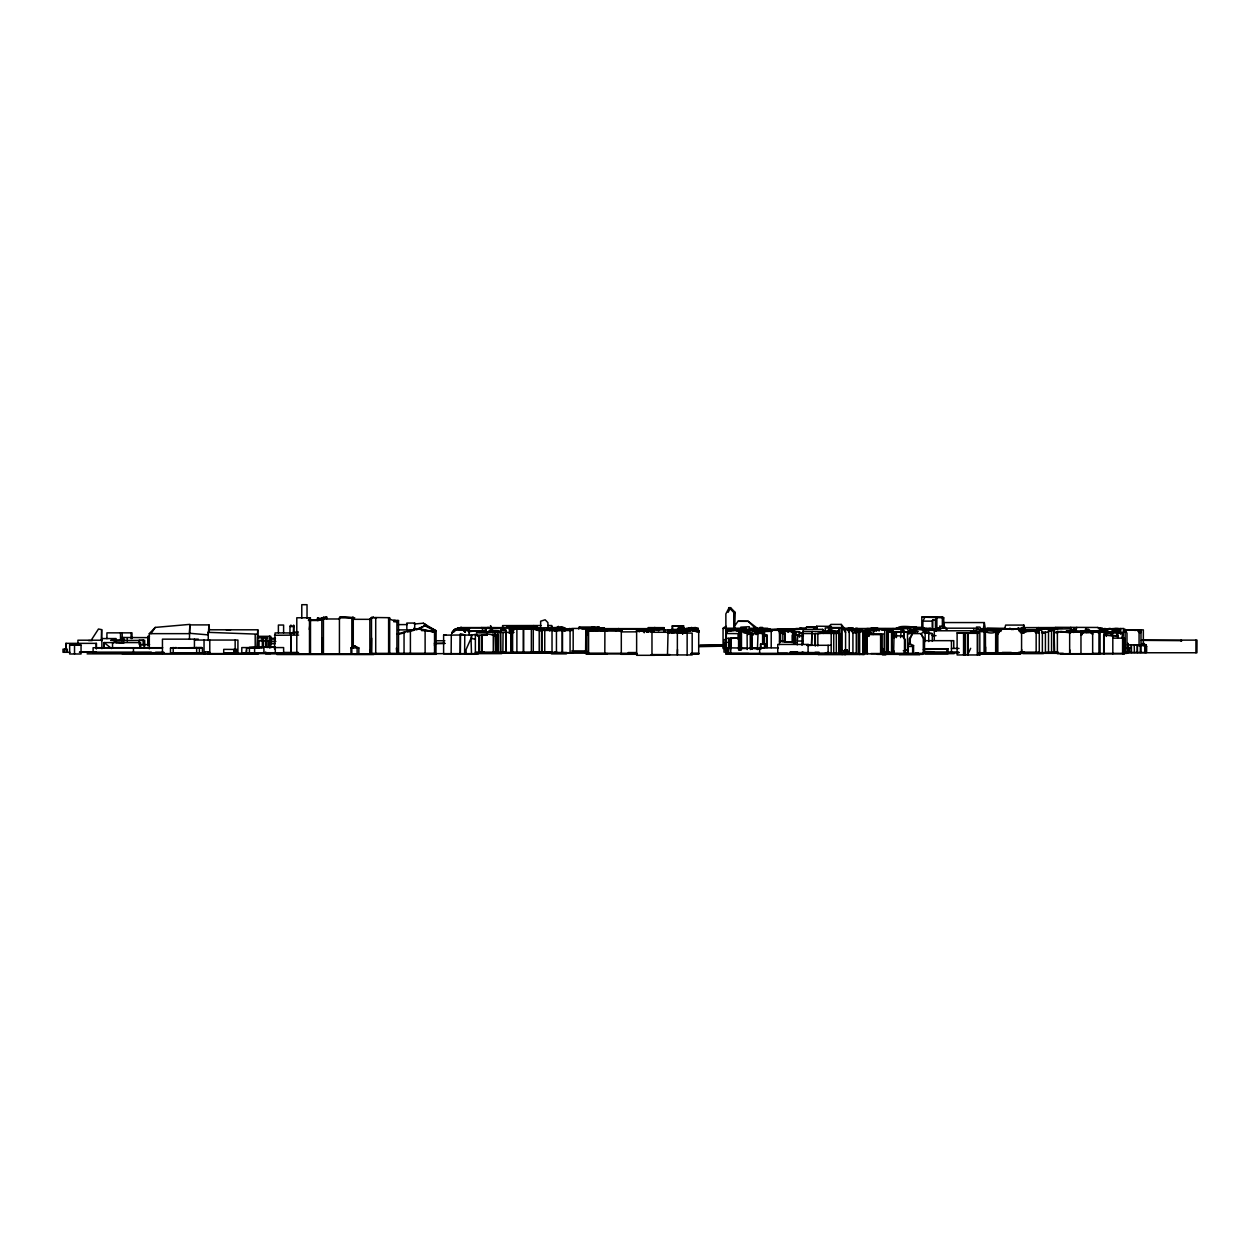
<?xml version="1.0" encoding="UTF-8"?>
<svg xmlns="http://www.w3.org/2000/svg" width="1260" height="1260" viewBox="0 0 1260 1260"><rect width="100%" height="100%" fill="white"/><g stroke="black" fill="none" stroke-linecap="round" stroke-linejoin="round"><path stroke-width="1.5" d="M465.224 630.945L465.224 629.48L469.381 629.48L469.287 630.945M863.258 633.575L863.258 630.819L863.258 654.491M505.638 632.725L505.638 629.732L500.803 629.732L500.771 632.063L500.803 629.732M646.758 631.748L648.254 631.874L646.758 631.748L646.805 628.96L662.256 629.134L646.774 629.134M540.666 630.851L540.65 621.196L545.155 619.794L547.911 622.613L547.895 628.362M646.758 632.347L646.805 629.858L642.884 629.858M664.225 627.669L664.193 631.323L664.225 627.669L648.065 627.606M452.261 632.268L455.616 628.803L465.806 630.598L465.806 628.488L468.279 628.488M111.589 648.553L104.092 642.584L104.092 648.317L104.202 642.584L140.569 642.584L140.474 648.365L140.474 644.6M434.527 645.923L434.7 642.742M510.269 629.181L510.269 627.763L510.269 633.559M371.684 638.159L371.48 653.83L371.48 617.778L376.535 617.778M468.027 631.165L468.043 629.701L465.601 629.701L465.633 631.165M665.233 630.898L665.233 630.079M726.091 632.599L726.106 630.709M322.024 638.332L321.82 653.83L321.82 617.888L326.75 617.116L326.75 618.802M123.748 643.261L116.078 642.584L116.109 640.363L110.785 640.301L124.913 640.206M550.856 630.662L550.903 627.291M484.092 630.835L468.027 630.772M689.992 630.756L682.447 631.386L689.866 630.835M985.603 647.026L985.478 652.712L985.351 631.606L977.429 628.913L985.351 631.606M209.758 653.656L209.79 652.333L207.931 651.845L204.923 651.845L204.041 653.656L204.041 640.048M677.518 649.498L677.36 654.948L677.36 632.914L667.485 632.914L669.202 633.37M602.264 631.228L602.312 629.417M615.731 630.646L615.762 629.606L616.628 630.614M726.185 633.906L728.548 629.465L726.091 633.103M1021.702 649.624L1021.577 653.294L1021.577 633.055L1019.702 628.992L1000.519 628.945L997.841 633.103L997.841 653.294L1063.251 653.326M1069.803 649.876L1069.661 653.688L1069.661 631.638L1080.97 631.638L1082.167 634.756M189.425 639.371L189.851 624.897L208.971 624.897L209.459 629.921M725.713 629.858L725.76 628.976M370.078 650.097L369.857 653.83L369.857 618.928L373.354 617.164L369.857 618.928M469.287 632.615L469.381 631.15L486.092 631.15L486.077 632.756L478.611 632.756M549.659 630.929L549.738 629.449M726.185 631.669L726.422 628.22L744.219 628.22M208.971 624.897L208.246 634.883L189.425 633.276M816.496 628.976L816.685 626.22L831.442 626.362M621.306 653.357L621.306 631.165L586.624 630.772L587.664 634.819M1000.897 631.417L1001.07 629.685L979.351 629.653L1001.495 629.48M745.605 627.984L745.211 631.37L749.684 631.37L745.605 627.984L746.109 631.37M309.298 629.433L310.433 620.046M484.108 632.536L485.557 629.149L487.006 633.119L489.305 630.677L498.346 630.598L500.503 632.74M734.69 629.039L735.21 612.439L730.564 607.666L729.115 607.666L725.855 613.919L725.965 653.515L748.613 653.515M256.835 648.317L257.749 629.795L258.048 648.317M939.361 629.433L939.818 626.299L944.134 626.299L947.142 629.559M904.837 650.286L904.491 652.649L907.436 652.822L907.814 650.286L904.837 650.286L905.247 651.247L905.247 639.56L902.68 635.953L894.033 635.764L893.623 653.31L924.226 653.341L924.226 638.788L921.091 633.812L923.297 638.788L923.297 653.341M265.592 652.869L265.718 652.019L265.592 653.814L281.767 653.814M1122.345 638.347L1123.148 633.355L1122.345 638.347L1122.345 633.355L1123.967 629.716L1125.211 629.465L1126.976 633.355L1126.976 653.373L1092.31 653.373M983.241 629.26L984.328 622.566L943.772 622.566L942.937 627.559M995.936 632.252L996.282 629.527L997.621 629.48M743.132 630.851L741.116 628.756L739.557 629.969L740.785 628.756L743.132 631.512M602.438 629.953L602.626 628.882L601.382 628.882L601.052 630.441L601.382 628.882M785.405 629.827L786.823 629.071M900.617 637.623L901.278 628.724L902.633 629.149L902.9 632.126M886.567 629.149L885.37 628.819M538.981 627.811L502.236 627.763L501.905 629.181M208.246 640.505L208.246 632.347L209.317 629.795L257.749 629.795M1076.087 630.031L1076.764 627.338M907.846 653.341L908.586 643.498L913.563 645.529L913.563 653.341M274.459 648.916L275.074 632.929L298.274 632.929M667.485 654.948L668.115 629.842L670.052 632.284M1023.167 627.637L1023.86 625.086L1005.653 625.086L1004.614 628.976L1019.639 628.913L1022.317 633.103L1023.892 633.087M578.718 628.96L579.301 627.023L597.413 627.023M1124.345 632.063L1125.211 629.465M293.281 633.812L293.69 625.07L294.084 633.953M811.33 645.356L812.133 631.417L811.755 633.859L819.457 633.496L822.355 632.898L823.142 631.559L803.14 631.417L802.022 633.528L802.022 645.309M973.933 629.858L973.555 628.567M788.004 632.378L789.043 629.433L790.571 629.26L791.768 632.536M916.367 627.984L922.997 627.685L928.935 630.961M502.236 627.763L501.952 628.362M475.366 639.261L471.019 638.379L466.09 649.514L466.09 654.271L475.366 654.271L475.366 634.788L479.288 636.363L479.288 652.459L475.366 652.459M1000.519 628.945L998.644 633.103L998.644 632.205M1050.1 631.228L1051.186 628.834L1049.407 631.228M970.672 648.302L967.586 654.964L967.586 633.323L977.634 633.323M792.603 632.426L793.879 629.748L791.579 632.426M932.211 628.582L932.211 621.133L932.794 619.967L935.471 619.952L936.873 617.148L925.013 616.943L922.903 621.133L922.903 628.299M759.591 653.861L759.717 647.545L764.678 647.86M1125.7 631.89L1126.645 630.063L1136.867 629.858L1139.072 632.52L1139.072 646.128M1085.348 631.291L1089.821 631.291M727.839 630.772L726.39 633.528L738.061 633.622L738.045 639.214M728.107 612.344L730.564 607.666M1105.965 629.591L1105.067 629.055L1116.313 628.488L1118.785 631.906L1116.439 628.598L1118.282 628.598L1120.691 631.906L1117.541 631.748L1115.116 628.488M792.178 642.49L792.178 635.166L794.273 632.473L792.713 635.197L792.713 642.49L779.467 641.167L796.147 642.49M1084.403 631.953L1086.12 629.008L1087.758 630.362M1072.543 631.449L1073.992 629.008M149.31 648.884L149.31 633.654L189.425 633.654L189.898 624.377L155.232 627.417L151.011 633.654L151.011 632.552M604.816 653.357L604.894 631.102M676.478 630.772L678.888 627.338L681.062 627.338L680.542 630.551L679.282 630.535L678.368 627.984L676.195 630.961L678.967 629.449M586.136 632.079L587.648 629.905L593.334 630.394M758.205 628.772L757.764 630.016L745.022 630.016L745.526 628.708L739.337 628.708L738.785 630.913L733.367 628.504L729.099 630.835M804.762 629.417L806.731 626.771L816.559 627.291L806.731 626.771M763.812 629.386L764.804 631.559M451.946 633.04L454.813 629.354L452.104 632.945L455.647 629.575L463.255 629.827L465.224 632.362L465.224 629.48M289.973 633.812L289.973 626.315L290.95 625.07L290.745 626.503L294.084 626.503M883.433 649.388L882.268 648.396L881.464 649.388L883.433 649.388L883.433 653.798L844.956 653.956M454.23 629.921C450.497 637.591 450.797 626.141 464.042 630.315M745.022 630.016L785.468 629.512M730.469 648.333L731.083 647.624L727.65 647.813L727.65 653.861M878.062 629.622L878.897 628.661L879.921 629.764M758.52 629.149L748.267 621.306L737.982 621.274L735.21 625.244M530.444 628.11L561.913 627.417L566.118 629.024L566.134 630.126L561.913 627.417M676.195 630.961L677.596 629.449M975.145 632.362L975.145 630.772L977.539 628.189L936.778 628.189L934.29 630.772L934.29 639.797M353.272 647.577L353.272 619.322L354.737 617.778M149.31 633.654L155.232 627.417M765.529 630.976L766.773 629.701L777.483 629.669L780.586 633.008L780.586 642.033M912.649 653.341L912.649 646.474L913.563 645.529M644.222 632.788L643.435 629.055L641.923 630.551L636.332 630.551M460.388 653.798L460.388 635.009L443.615 635.166L443.615 653.798L478.359 653.798M453.38 632.079L457.884 627.827L453.569 632.032M471.35 638.883L471.508 635.009L471.508 638.773M460.231 653.798L460.388 635.009M471.508 635.009L460.231 635.166M1110.517 632.961L1116.675 632.977L1117.856 631.843L1117.856 637.607M555.88 628.708L558.416 626.33M451.915 632.929L455.647 629.575M765.245 629.386L766.804 629.386M921.816 628.677L921.816 617.116L942.653 616.865L943.74 617.809L943.74 627.354M1080.97 634.756L1083.805 632.284L1093.444 632.189L1090.325 632.189L1092.656 634.489M1125.117 652.459L1146.631 652.459L1146.631 646.317L1143.938 643.387L1140.206 645.057L1145.261 646.285L1145.261 652.459M921.816 617.116L943.74 617.809M604.816 631.165L606.186 630L607.383 630.976M1021.577 633.055L1023.199 631.701L1037.138 631.039L1039.28 632.977L1036.161 632.945L1034.066 631.039L1030.05 631.276M113.274 642.71L116.109 640.363M1140.678 645.057L1135.465 644.821M726.201 654.223L726.201 628.362L724.941 627.322L723.067 628.362L723.051 648.632M724.311 627.322L723.051 628.362L726.201 628.362L724.941 627.322M917.122 632.252L918.162 631.417L901.939 632.126M916.272 630.913L916.272 627.008L896.317 628L901.955 627.637M726.453 632.378L729.067 630.362L741.101 630.913L741.101 649.546M947.992 648.742L924.525 648.727L923.359 649.562L947.992 648.742L947.992 653.026L923.359 653.026M916.272 627.008L913.878 627.748L913.878 631.543M340.09 616.975L353.43 617.699L340.09 616.975L339.428 617.872L339.428 653.83M339.428 617.872L351.839 617.872L353.099 616.975M308.464 620.046L322.261 620.046L317.205 620.487L317.993 617.762M476.878 634.111L471.35 635.166M325.269 617.699L323.442 618.975L339.664 618.975M866.234 631.622L871.621 627.858L874.55 627.858L879.228 630.961M1097.696 632.63L1105.13 631.827L1106.327 632.536L1106.327 636.426M593.098 630.803L598.61 627.008L604.076 630.803M678.683 630.898L679.88 630.079L680.069 631.465L668.95 631.433M601.052 629.197L605.194 628.598L607.288 630.441M475.776 635.245L477.162 634.174M598.626 626.992L593.035 630.74L598.626 626.992L604.076 630.346M796.084 634.158L794.43 635.229L798.446 635.229L796.084 634.158L797.265 635.229L797.265 644.884M520.506 628.346L522.412 627.134L510.631 627.716M554.353 631.087L559.314 628.331L564.59 630.882M1086.12 631.228L1100.846 630.52L1103.099 629.26L1103.099 630.52L1105.178 630.488L1102.264 628.078L1100.153 628.078L1103.099 630.52M730.69 630.961L735.147 628.504L738.234 629.858M685.078 632.945L691.834 629.386L697.016 631.606M864.581 633.024L863.163 633.512L865.604 633.512L863.667 633.512L863.588 631.008M358.848 653.83L358.848 647.955L354.863 646.002L350.941 647.955L350.941 653.83M416.729 629.764L425.392 625.527L436.149 630.709L435.944 654.302M415.721 629.716L425.392 625.527M694.984 630.252L691.378 628.645L684.826 631.733L691.394 628.645L696.796 630.992M326.75 617.116L321.82 617.888M650.554 631.606L655.468 629.307L658.807 630.788M1029.31 629.669L1024.742 630.441M1018.678 629.701L1020.08 629.071L999.621 629.055L1000.897 629.685M586.498 632.016L593.066 629.071L597.476 630.819L593.035 629.071M699.678 645.608L723.791 645.088M699.678 646.663L723.791 646.128M683.109 632.189C681.298 632.693 688.732 629.417 689.866 630.913M997.558 631.811C971.744 627.842 995.746 637.859 996.345 629.653L997.589 629.512M829.111 629.779L836.325 633.181L838.766 633.197L831.537 629.779L829.111 629.779L822.701 633.197L822.701 629.354L803.14 629.354L803.14 644.096M859.021 631.622L862.171 630.331L868.172 630.221M456.498 629.606L461.601 627.574L481.525 627.574M649.735 629.354L654.696 627.496L660.051 629.26M607.603 653.594L585.601 653.594L585.805 629.496L593.838 626.74L598.106 629.795M766.978 629.48L768.253 629.071M870.723 628.661L865.809 630.221L867.148 630.221M685.66 629.323L691.693 627.433L694.858 629.071M208.246 632.347L256.835 634.142M397.262 633.969L416.808 628.724L434.527 632.173L434.59 654.145M446.119 635.15L443.615 635.166M560.401 629.512L556.92 630.504L559.991 630.472M731.083 638.347L731.083 648.065L731.083 638.426L740.833 637.891L740.833 650.302M740.833 637.891L726.469 638.426M859.777 631.733L862.927 630.835L862.927 654.491M1001.826 629.48L1002.708 629.228M888.914 651.609L884.079 652.759L888.914 651.609L888.253 652.774M820.512 633.433L826.954 631.575L833.726 633.433L833.726 653.184M605.288 630.425L599.067 627.701L591.601 630.425L597.193 628.236M1042.666 629.197L1045.548 628.409L1051.564 630.047L1051.564 652.822M591.601 629.716L593.161 629.338M595.019 629.307L600.28 627.874L604.312 627.874L604.312 629.197M601.052 628.756L604.312 627.874M399.168 634.174L404.806 632.678M407.405 632.048L414.493 630.158M595.681 629.323L598.201 629.323M521.545 628.236L524.522 627.464M860.076 629.354L860.942 629.134L843.113 629.307M914.555 632.725L907.499 633.607L907.499 650.963M1049.407 629.228L1052.509 628.441M1049.013 629.212L1053.659 628.441L1053.659 630.079M996.66 631.811L997.558 631.591M652.916 628.708L660.051 629.591M649.813 629.496L654.885 628.22M523.278 627.952L526.207 627.228L515.198 628.047M873.589 634.316L873.589 630.583L879.322 629.181L888.3 630.52L888.3 652.948M509.323 631.859L512.977 630.992M683.487 630.315L673.565 632.221M825.347 652.995L828.733 652.207M591.712 630.819L599.382 629.118L601.382 630.583M675.691 632.205L683.707 630.425M1030.68 630.268L1020.033 630.472M569.63 629.449L571.678 629.449M176.227 653.011L170.494 653.011L170.494 648.128L201.726 647.451M176.227 647.545L170.494 648.128M726.28 626.377L725.681 650.569M845.365 629.465L847.019 629.307M642.868 631.512L653.31 631.26M843.507 629.433L847.019 628.693L849.256 632.615M686.07 629.26L691.803 628.078L696.496 629.26M916.713 627.338L913.878 627.748L914.02 631.543M1034.003 630.63L1035.578 630.299L1019.308 630.268L1019.214 628.315L1017.655 628.331L1023.341 629.984M1018.615 630.63L1020.222 630.299M486.328 632.189L493.637 630.74L499.007 631.733M560.275 630.472L563.834 629.764M654.664 629.465L662.555 627.889L665.658 631.071M764.71 629.401L769.592 628.787L771.671 630.945M766.316 629.433L769.592 628.787M755.591 647.766L752.188 648.38L760.583 649.168M691.567 630.284L685.235 631.465L685.235 632.362L685.33 631.465L690.748 631.276M657.893 629.338L662.902 628.409L665.422 630.819M677.329 631.937L684.007 630.488M725.445 642.663L727.288 642.317M844.515 629.291L849.791 628.315L852.925 632.977L856.28 632.851L853.225 628.315L846.846 629.48M898.081 627.653C900.853 624.535 924.966 628.409 909.689 627.622M1101.728 628.913L1123.857 628.504L1123.857 632.299M1104.642 629.338L1110.107 628.346L1114.375 632.079M290.43 633.024L298.069 631.654M554.431 630.662L557.361 630.142M1134.835 630.488L1138.331 629.858L1140.993 632.441L1139.072 632.52M552.919 630.693L563.125 628.898L565.22 630.835M554.888 630.724L559.755 629.874L563.094 630.851M586.577 631.071L593.082 629.953L597.145 630.693M586.546 631.15L593.35 629.953M763.45 635.749L767.025 635.135L767.025 647.687M905.247 650.207L908.224 649.798L908.224 653.31M903.278 650.743L908.476 650.034M856.28 653.2L844.263 653.247C841.696 649.136 850.217 649.042 847.429 653.247M671.407 632.599L677.108 632.048M515.765 626.094L533.657 626.141M262.332 640.301L258.977 640.647L262.3 640.647M922.367 628.882L930.778 628.346L923.58 629.024M760.583 647.798L760.583 644.112L764.899 643.734L764.899 647.561M685.991 628.346L695.646 627.511L697.993 630.551M1054.084 630.63L1054.604 652.822L978.815 652.712M91.759 639.371L98.469 629.008L101.651 629.638L101.651 640.71M414.383 623.984L423.313 623.227L426.416 625.039M906.917 628.236L898.112 628.96L910.145 628.236L911.673 630.709L908.444 630.709L906.917 628.236L910.145 628.236M1086.025 632.473L1093.27 632.048M698.166 628.299L680.668 629.606L698.135 628.346M844.263 650.38L847.429 650.176M692.89 631.118L698.749 630.677M751.653 649.278L751.653 633.638L758.016 633.292M490.313 632.299L498.173 631.717M898.538 628.756L892.647 629.181L902.223 628.661L905.216 631.984M1106.17 629.386L1114.454 629.008L1117.541 631.906M1111.289 629.244L1114.454 629.008M559.22 628.094L563.771 627.779L565.945 630.205M855.351 631.575L860.407 631.228M857.855 631.606L863.242 631.228M910.76 629.905L914.65 629.638L911.673 629.638M246.55 653.026L246.55 647.971L263.923 646.821L275.294 646.821L275.294 653.026M261.891 647.687L246.55 647.971M271.357 647.073L275.294 646.821M226.391 630.047L230.69 629.795M779.499 630.898L787.295 630.441L785.358 630.441M557.408 630.614L564.197 630.236M693.913 630.677L698.702 630.409L698.702 653.971L691.645 654.003M740.77 627.165L749.29 626.708L749.227 630.614M1108.343 629.039L1118.282 628.598M693.331 630.662L698.686 630.394M739.337 632.189L739.195 630.819L756.236 630.788L757.15 632.236L756.236 630.929L772.034 631.15M771.545 631.307L759.528 631.701M1146.631 646.317L1144.001 645.057L1145.261 646.285M882 630.016L890.914 629.795L893.041 632.426M882.74 630.173L890.914 629.795M595.208 630.63L601.052 630.441M976.957 632.835L976.957 628.96L980.186 630.063M729.115 607.666L733.777 612.439L735.21 612.439M907.846 646.474L912.649 646.443M780.586 633.008L779.483 633.04M1128.708 630.063L1138.851 629.858L1140.993 632.441M493.731 635.166L498.298 635.103L498.298 652.491L481.43 652.491L481.43 635.308L487.069 635.26M101.651 629.638L101.383 640.726M1049.564 630.079L1050.415 629.118L1070.496 628.819L1073.882 632.426M897.057 631.78L900.679 631.748M766.757 647.467L766.757 636.048L764.111 633.323L754.173 633.386L756.457 633.386M1042.902 628.141L1041.658 627.984L1042.808 627.952M1061.203 627.968L1062.322 627.952L1041.705 627.968M886.835 629.575L887.764 629.575L888.253 632.914L887.323 632.914L886.835 629.575L886.835 652.696M1076.119 631.733L1079.08 631.717L1066.306 630.898L1105.13 631.827L1105.13 635.512M601.052 630.252L602.39 630.252M1051.564 630.047L1042.429 628.409L1036.633 629.984L1039.673 629.984M1024.427 630.11L1039.878 630.079M1070.291 630.047L1074.15 630.031M852.925 653.2L852.925 630.472L849.256 630.472L849.256 653.058L845.57 653.058M1042.367 652.712L1042.367 631.874L1040.996 629.622L1026.27 629.669L1024.601 630.441L1024.601 631.874M1070.764 631.906L1057.376 631.559L1057.376 653.688L1100.074 653.688L1100.074 633.103L1098.956 631.543L1092.656 631.559L1092.656 653.688M761.827 633.323L764.489 636.064L766.757 636.048M1103.697 635.135L1118.045 635.875L1103.697 635.135L1103.697 653.814M114.676 640.6L120.503 640.584L120.503 632.851M700.135 645.136L724.295 645.057L724.295 646.112L700.135 646.175M882.268 648.396L881.165 648.396L881.968 649.388M397.719 624.613L407.248 624.582M1051.564 630.583L1054.604 630.583M653.247 631.78L649.798 631.654M475.776 635.119L487.116 635.103M482.123 652.491L482.123 635.26L487.966 634.126L496.235 635.245M1135.181 645.057L1140.678 645.057M374.44 617.51L389.686 617.699L389.686 653.83M317.205 618.313L322.261 618.313M353.272 619.322L369.857 619.337L371.731 618.03M308.464 620.487L318.449 620.487M389.686 619.117L396.916 621.763L393.797 621.763L393.797 620.408L395.404 620.408M310.322 653.83L310.433 617.778L296.793 617.778L296.793 653.83L398.522 653.83L398.522 620.566L396.916 620.566L396.916 653.83L396.333 648.144M922.903 621.133L932.211 621.133M414.745 623.054L406.807 623.054L406.854 628.913M845.57 629.591L841.239 624.409L830.844 624.409L828.292 627.527L842.153 627.527L845.57 629.591L845.57 654.617L818.275 654.617M541.012 625.527L502.551 625.606L503.48 628.882M548.21 625.527L551.817 625.527L552.683 628.661M672.336 625.999L683.613 625.999M289.973 626.315L293.281 626.315M535.327 626.551L537.437 626.551M460.861 627.086L463.459 628.976M909.673 627.338L922.761 627.322M1055.408 627.307L1097.775 627.464L1103.099 629.26L1100.153 629.26M491.526 627.574L533.374 627.842M1021.041 627.637L1055.455 627.559M467.255 627.952L469.838 627.952M546.667 627.811C550.809 630.583 565.157 623.259 565.898 630.205L564.464 628.504L565.898 628.504L565.882 630.095L563.11 627.811M937.676 627.984L939.157 627.984M485.872 628L500.96 628M805.439 628.236L799.596 628.236L805.093 629.197M848.232 628.031L851.051 628.031M855.65 628.173L857.02 628.173M1004.881 628.252L986.627 628.378L998.912 628.724M483.178 628.362L502.236 628.362M733.367 628.504L735.147 628.504M749.448 628.267L767.765 628.267M843.79 628.299L853.587 628.299M897.025 628.519L857.209 628.519L857.209 632.189M1052.069 628.425L1053.659 628.441M550.069 628.772L552.762 628.772M605.304 628.63L648.585 628.645M756.268 628.708L765.907 628.708M795.816 628.519L805.549 628.519M847.019 628.693L843.318 628.693L845.57 632.615M902.223 628.661L866.738 628.63L886.426 629.244L884.929 628.63M566.118 629.024L562.716 628.031M591.176 628.976L582.167 628.976L579.301 627.023M595.019 628.976L596.216 628.976M680.731 628.929L698.103 628.929M757.559 628.929L760.237 628.929M777.483 629.039L799.155 628.834M926.887 628.803L929.439 628.803M934.322 628.945L923.186 628.551L934.322 628.945L936.211 630.945M983.824 628.85L1004.63 628.834M1106.91 628.787L1107.761 628.787M536.902 629.244L512.599 629.244L512.599 652.979M541.532 629.165L544.666 629.512L541.532 629.165L541.532 652.538M567.284 629.087L571.252 629.087M589.349 629.197L586.215 629.197L590.184 628.441L572.072 628.441L568.37 629.449L569.866 628.409L572.072 630.52L565.031 630.52M599.209 629.118L600.926 630.819M643.435 629.055L621.747 629.228L621.306 631.906L636.631 631.843L637.024 629.228L639.151 630.173L639.151 631.906M765.765 629.48L805.502 629.197M509.67 629.401L513.308 629.401M585.821 629.417L593.665 629.417M601.587 629.401L618.455 629.401M671.297 629.465L680.715 629.449M845.255 629.338L856.627 629.338L856.627 632.331L854.737 632.126L854.737 629.338M874.55 629.354L878.582 629.354M1020.726 629.496L1025.735 629.827L1020.064 629.827M508.851 629.811L514.332 629.811M535.909 629.653L541.784 629.653M551.833 629.653L557.881 629.653M562.873 629.653L566.228 629.653M619.573 629.669L621.904 629.669M766.773 629.701L770.065 629.701M774.176 629.669L777.483 629.669M937.267 630.221L924.194 630.346L935.975 629.638M1040.996 629.622L1037.972 629.622L1039.28 631.795L1039.28 653.294M398.317 629.89L413.989 629.89L414.083 628.031L414.178 629.969M536.24 630.079L566.622 630.047M615.793 630.095L600.406 630.031M698.229 630.063L652.554 629.842L651.971 632.284L667.485 632.284M739.762 629.842L726.264 629.842L726.469 653.861L787.327 653.956M885.103 629.984L889.103 629.984L882.094 629.559M909.72 630.047L915.626 630.236L910.413 630.221M1123.322 629.858L1143.34 629.858L1143.34 644.584M465.224 630.11L469.114 630.11L469.098 634.662M500.692 653.121L500.503 630.315L505.591 630.315L505.591 631.15M559.723 630.158L564.685 630.158M622.346 630.221L618.455 630.221L622.346 630.551M643.828 630.252L647.734 630.252M682.778 630.299L698.544 630.299M725.555 630.331L733.446 630.221M735.824 630.221L739.683 630.221M909.704 630.189L916.492 630.221M585.853 630.457L593.665 630.457M726.201 630.583L733.446 630.583M736.596 630.583L737.903 630.583M873.589 630.583L877.181 630.583M1086.514 630.362L1088.703 630.362M585.884 630.646L590.042 630.551M736.139 630.457L739.541 630.63L739.604 636.741M855.981 630.835L874.156 630.788M934.29 630.772L975.145 630.772M1020.537 630.63L1024.38 630.63M654.712 655.31L636.631 655.31L636.631 630.961L651.971 630.961L651.971 655.31M685.125 631.008L689.11 631.008M692.921 631.008L698.827 631.008M782.995 630.992L781.184 630.992M824.15 631.039L825.206 631.039M832.309 631.039L838.766 631.039M855.225 631.008L869.132 630.945L869.132 636.41M1034.066 631.039L1037.138 631.039M685.22 631.244L689.125 631.244M692.984 631.244L698.843 631.244M779.373 631.37L794.304 631.37M1019.45 631.291L1024.49 631.291M653.987 631.512L636.631 630.961M742.313 631.512L746.865 631.512M752.472 631.512L765.529 631.512M857.209 631.606L863.037 631.606M899.435 631.638L888.095 631.638L893.781 631.874M1082.104 631.701L1111.32 631.717L1112.564 632.236L1112.564 635.969M795.249 631.685L799.565 631.685L799.565 637.229M911.011 631.89L894.616 631.89L894.616 637.796M970.547 631.859L986.611 631.575M995.904 631.811L999.448 631.764M1020.08 631.811L1026.254 631.701M1068.905 631.733L1117.856 631.843M675.47 631.937L685.755 632.173M854.737 632.126L858.17 632.126L858.17 653.641M910.996 632.11L914.587 632.11M923.438 632.11L928.746 632.11L928.746 641.576M1041.721 632.11L1048.509 632.11M476.485 632.378L514.064 632.378M855.981 632.331L859.651 632.331M911.248 632.252L915.169 632.252M1057.471 632.268L1054.084 632.331L1054.084 652.664M1083.805 632.284L1086.923 632.284M683.109 632.709L678.825 632.882L683.109 632.898L683.109 630.756M1020.474 632.662L1024.411 632.662M1080.45 632.63L1093.711 632.63M798.683 632.866L802.541 632.866M869.132 632.898L872.014 632.898L865.069 630.331M980.028 654.964L957.112 654.964L957.112 632.866L969.003 633.197M677.36 633.103L692.181 633.103L692.181 654.948L650.916 654.901M743.998 633.024L752.236 633.181L747.511 633.559M1042.367 633.229L1045.422 633.229L1041.563 632.52M757.417 633.292L764.111 633.323M751.653 633.638L752.299 649.278M838.766 633.528L839.979 633.528L839.979 652.995M907.499 633.607L921.564 633.591L923.675 631.181L925.139 632.709M932.337 641.356L932.306 633.591L928.746 633.591M869.936 633.953L884.189 633.953L884.189 653.105M995.652 633.922L998.078 633.922M274.459 635.292L298.62 635.087M492.345 635.245L498.298 635.103L492.565 634.126M763.733 635.135L767.025 635.135M932.337 635.497L934.133 635.497M803.408 635.702L797.879 635.702L797.265 641.025L802.777 641.025M932.337 635.654L936.022 635.654M149.468 636.316L147.845 636.316L147.845 645.892M258.142 636.316L270.805 636.316L270.805 647.798M475.366 634.788L479.288 636.363M148.838 637.639L121.952 637.497L121.952 641.088M257.481 637.859L267.104 637.875M1112.816 638.143L1123.999 638.143L1123.999 653.814M269.608 638.316L275.468 638.316M1122.723 638.269L1124.487 638.269L1124.487 653.814L1060.495 653.956M148.853 639.151L147.971 639.151L147.971 644.994M198.324 639.151L162.446 639.151L162.446 653.656M270.553 639.072L274.979 639.072M726.075 639.608L724.012 639.608L724.012 652.129L726.075 652.129M194.434 640.048L237.919 640.048L237.919 653.656M102.107 640.206L77.915 640.206L77.915 645.325M1142.095 640.127L1197 640.127L1196.921 652.759L1124.849 652.759M88.531 640.584L92.232 640.584M114.613 640.584L144.679 640.348L144.679 646.238M1141.292 640.348L1181.99 640.647L1181.014 640.647M262.568 640.836L269.687 640.852M435.047 640.741L444.827 640.741M269.782 641.356L275.751 641.356M269.719 641.592L275.499 641.592M434.574 643.277L444.764 643.277M269.435 643.718L275.152 643.718M435.047 643.671L444.985 643.466M760.583 644.112L760.804 647.798M806.794 645.388L810.589 645.388L808.085 644.443L777.751 644.443L777.751 653.326L842.153 652.995M139.104 644.6L149.578 644.6M69.662 644.884L81.049 645.151L81.049 653.987L69.662 653.987L69.662 644.884L81.049 645.151M1127.385 644.868L1141.024 644.868L1141.024 652.459M808.085 645.293L831.191 645.293M255.166 647.309L249.401 647.309L249.401 653.026M261.891 647.577L241.794 647.577L241.794 653.026L283.626 653.026L283.626 647.577L274.27 647.577M196.686 647.892L202.403 647.892L202.403 652.932L173.171 652.869M759.591 647.782L778.397 647.939M358.848 647.955L350.941 647.955L353.099 647.955M1125.479 648.112L1131.338 648.112M178.479 648.254L202.057 648.254M727.65 647.813L760.583 648.396M951.457 648.428L958.986 648.428M739.951 648.538L747.526 648.538M246.55 649.688L246.046 653.026M839.979 649.861L842.153 649.861M571.819 650.9L586.546 650.932M79.711 652.129L151.326 652.129M478.595 652.097L484.108 652.097M500.456 652.05L505.197 652.05M531.358 652.097L551.502 652.097M572.072 652.082L587.081 652.082M790.634 652.113L797.044 652.097M881.953 652.129L889.245 651.892L889.245 652.759M923.58 652.097L933.755 652.097M1021.041 652.129L1024.443 652.129M1125.479 652.05L1131.338 652.05M69.914 652.286L63 652.286L63 649.152L67.284 649.152L67.284 652.286L65.803 649.152L65.803 643.356L96.469 643.356L96.469 648.711M79.396 652.286L96.469 652.286M155.61 652.255L163.8 652.255M475.776 652.397L552.935 652.286M790.099 652.192L797.722 652.176M815.015 652.333L819.22 652.302M894.143 652.365L882 652.381L889.103 652.538M924.462 652.144L958.781 652.333M1018.285 652.412L1038.76 652.302M1045.642 652.365L1058.164 652.16M283.657 652.459L298.321 652.459M510.473 652.475L566.622 652.475M628.205 652.554L635.922 652.554M790.02 652.412L818.779 652.633M924.336 652.523L959.081 652.444M1002.298 652.428L1011.308 652.428M1019.308 652.507L1058.164 652.649M96.169 652.837L163.91 652.68M236.014 652.916L223.713 652.916L223.713 649.372L236.911 649.451L236.911 652.932L234.549 652.932L234.549 649.451M262.395 652.696L298.62 652.806M483.178 652.869L510.269 652.869M516.049 652.806L573.174 652.696L573.174 629.433L533.279 629.433L533.279 652.696M791.579 652.712L795.737 652.712M807.408 652.822L818.984 652.822M845.57 652.822L852.925 652.822M863.116 652.806L867.605 652.806M882.693 652.9L894.159 652.9M923.486 652.853L959.017 652.696M162.697 653.09L93.098 653.09L93.098 647.734L162.697 647.734L96.469 647.719M478.076 653.121L553.392 653.168M566.354 653.168L587.412 653.168M726.185 652.932L728.312 653.168M882.614 652.948L893.781 652.948M227.934 653.357L278.381 653.31M372.613 653.357L434.59 653.357M500.062 653.247L533.09 653.216M586.199 653.31L636.962 653.278M691.063 653.357L698.875 653.357M726.091 653.357L787.405 653.326M812.684 653.2L818.37 653.2M863.163 653.278L866.801 653.278L866.801 630.945M121.952 653.609L270.805 653.546M398.947 653.641L501.763 653.641M691.047 653.546L698.843 653.546M789.988 653.562L809.755 653.53M815.141 653.625L818.764 653.625M844.294 653.499L859.651 653.641M870.991 653.53L882.85 653.53M894.191 653.704L897.876 653.704M925.076 653.656L954.182 653.656M978.894 653.704L1007.26 653.704M1022.836 653.578L1043.5 653.578M87.097 653.861L236.045 653.798M551.408 653.877L566.449 653.877M637.402 653.987L586.231 653.846L586.073 630.095L596.783 630.63M690.701 653.971L698.717 653.971M796.131 653.893L816.118 653.893M887.481 653.893L894.994 653.861M920.524 653.735L948.056 653.735M208.246 654.192L258.048 654.192M381.748 654.145L434.7 654.145L434.794 630.693L424.399 625.527M726.106 654.019L787.295 654.223M978.941 654.223L1020.584 654.223M354.154 654.302L436.149 654.302M621.007 654.318L635.922 654.271M760.063 654.397L819.189 654.318M844.531 654.491L864.439 654.491L864.439 633.544L865.1 653.278M877.291 654.349L900.175 654.349M919.296 654.349L922.761 654.349M276.869 654.507L373.873 654.507M651.971 654.586L670.052 654.586M899.388 654.743L919.595 654.743M882.441 654.838L885.78 654.838M940.968 628.756L936.196 629.307L938.48 629.307M756.284 629.197L759.89 629.212M738.785 629.338L745.022 629.354M1037.468 629.984L1039.106 629.984M883.165 630.173L885.103 630.221L876.487 628.205L874.55 628.819L877.716 628.378L877.716 630.016M771.215 647.656L771.215 630.299L779.467 630.299L780.397 641.545M822.229 631.874L823.646 631.874L823.646 633.197M671.801 632.126L674.73 632.142M1054.163 632.567L1057.975 632.74M799.501 632.788L803.266 632.788M1105.65 633.245L1110.265 633.26L1111.32 631.717L1111.32 635.544M1117.667 633.308L1123.148 633.308M509.119 633.134L512.82 633.134M737.982 621.274L748.251 621.306L756.315 629.212M1070.496 628.819L1073.284 632.426L1073.284 629.181L1075.394 629.181M469.838 627.795L483.178 627.842M1089.506 631.559L1093.9 632.158M537.485 630.394L550.588 630.441M802.022 633.528L811.408 633.559M759.89 627.417L762.599 627.433M758.016 633.213L757.417 649.577M764.899 643.734L764.678 647.561M965.097 633.276L957.112 632.866M421.549 630.614L435.944 630.724L423.313 623.227M995.936 631.481L999.747 631.512M537.406 629.638L542.65 629.685M680.148 632.441L683.172 632.473M896.017 631.89L888.3 631.922M636.977 630.299L639.497 631.402L638.395 630.315M671.596 632.378L674.903 632.41M1115.872 631.89L1111.336 629.008M976.421 627.023L979.965 627.086L981.776 630.488M738.045 630.598L739.604 630.63M1072.795 631.685L1079.741 631.906M914.744 630.189L915.626 630.236M887.969 631.433L897.309 631.874M1071 632.079L1060.495 631.575L1071 632.567M787.311 631.087L799.565 631.685M786.319 631.244L789.736 631.417M790.099 631.433L793.532 631.591M728.312 629.465L737.809 629.921L739.73 632.473M393.797 620.408L398.522 620.566M605.335 630.063L600.5 628.96M586.231 630.126L592.153 630.425M816.937 627.149L810.117 626.976L816.322 627.322M888.394 631.733L896.017 632.158M782.87 634.079L784.948 634.205L781.515 630.976L779.546 630.976L782.87 634.079L782.87 641.718M461.506 628.724L464.609 628.898M865.888 629.134L866.722 629.197M729.603 630.126L732.611 630.315M454.813 629.354L462.987 629.874L465.224 632.236M684.794 628.708L683.14 628.582L698.182 629.653M588.64 629.543L592.058 629.779M588.499 629.527L593.554 629.921M863.163 633.37L865.1 633.544L864.297 633.04M1057.376 631.559L1070.464 632.74L1069.661 631.638M649.546 629.102L648.648 629.008L652.979 629.465M1023.466 627.984L1024.726 628.141M1050.415 629.118L1052.572 629.449M515.875 627.48L518.081 627.842L516.411 627.48M924.194 630.346L917.753 629.197L911.61 630.315L920.966 629.197L927.376 630.346L924.194 629.653M932.306 633.591L925.297 632.331M923.486 632.646L926.998 633.276M501.228 627.48L502.976 627.795M457.758 627.827L467.224 629.638M868.55 628.772L871.652 629.449M847.775 629.354L852.925 630.472M873.904 628.598L879.07 629.779M419.8 628.724L434.527 632.173M554.731 651.94L558.353 652.806M531.248 651.892L534.98 652.806M882.913 629.181L888.3 630.52M560.338 629.512L564.874 630.646M531.452 627.811L533.09 628.236M463.601 634.52L460.325 633.733M755.354 647.766L760.804 649.168M1018.08 628.315L1025.561 630.11M691.504 630.284L698.875 632.347M492.534 629.37L489.085 628.362L496.472 628.362M487.825 627.401L490.581 628.205M976.957 628.96L979.634 629.795M753.385 634.977L747.085 632.898L747.212 649.546M751.433 634.331L740.297 630.662M750.22 633.922L750.33 649.546M802.195 651.924L805.786 653.184M1054.462 629.244L1051.612 628.236L1057.471 629.543M862.171 630.331L865.651 631.606M912.035 632.142L910.996 631.748L911.011 632.725M868.108 632.488L873.243 634.505M1102.72 629.496L1107.634 631.874M1011.827 629.622L1009.622 628.315L1013.308 629.591M871.621 627.858L876.298 630.961M929.455 630.425L926.667 628.457L923.438 628.457L926.21 630.425M669.202 630.472L671.958 632.662M354.863 646.002L357.115 647.955L357.115 653.83M1104.878 628.346L1109.272 632.189M922.997 627.685L925.88 630.252M618.455 628.472L621.133 630.898M606.186 630L607.383 631.102M812.889 627.291L815.078 629.338M1091.806 632.315L1088.577 629.228L1085.38 629.228L1088.703 632.394M781.94 631.37L784.948 634.237L784.948 641.718L784.948 631.37M1097.775 627.464L1100.846 630.52M930.998 628.945L932.227 630.252M371.48 618.928L371.48 617.778M899.797 628.661L900.664 629.638M1142.095 643.419L1143.529 645.057M564.464 628.504L565.913 630.173M759.528 630.929L760.473 632.079M910.192 643.498L912.524 646.348M853.996 629.748L853.209 628.661L852.295 630L852.295 628.394M793.879 629.748L795.737 632.426M944.134 626.299L945.929 629.055M793.154 629.748L794.729 632.426M793.721 632.473L795.013 634.788L795.013 643.97M748.188 629.354L749.338 631.37M855.871 630.882L856.611 632.189M471.019 638.379L471.508 654.271M482.785 629.969L481.509 627.448L490.565 627.527L490.565 625.637L491.589 629.323M902.68 635.953L904.491 639.56L904.491 653.31M794.273 632.473L795.265 643.986M907.814 650.286L908.224 651.215M485.541 629.181L486.974 632.536M822.701 629.354L823.646 631.874M1073.284 629.181L1073.819 632.426M1123.967 629.716L1125.133 633.355L1125.133 653.373M841.239 624.409L842.153 627.527L842.153 654.617M533.799 625.527L534.665 628.661M371.731 617.164L372.015 618.235M771.215 630.299L771.451 631.15M1023.86 625.086L1024.852 628.882M1070.795 627.307L1071.425 630.284M943.772 622.566L944.307 625.826M939.818 626.299L940.433 630.079M984.328 622.566L985.399 629.275M679.282 630.535L678.967 627.968M511.245 627.889L511.67 631.449M511.261 627.574L511.544 630.221M864.895 646.096L865.604 653.278L865.604 631.039M816.685 626.22L816.889 628.992M500.503 630.315L500.551 631.165M681.597 628.85L681.534 627.701L683.881 627.701L683.897 628.866M601.965 629.953L602.012 631.244M434.558 642.884L434.59 644.285M646.805 628.96L646.821 631.071M310.322 620.046L310.433 653.83M682.085 629.622L682.085 627.763L684.164 627.763L684.164 629.795M1195.929 640.127L1195.929 652.759M1181.156 640.127L1181.156 641.12M1146.128 646.317L1146.128 652.459L1146.269 644.821L1145.97 652.459M1144.804 645.025L1144.82 652.459M1140.993 629.858L1140.993 644.144M1140.3 644.868L1140.3 652.459M1137.449 644.868L1137.449 652.459M1137.292 644.868L1137.292 652.459M1134.189 644.868L1134.409 652.459M1131.448 644.868L1131.448 652.459M1131.275 644.868L1131.275 652.459M1129.275 648.112L1129.275 652.05M1128.425 644.868L1128.425 652.459M1128.377 652.459L1127.873 643.261L1127.873 652.459M1122.597 638.143L1122.597 653.814M1120.691 628.504L1120.691 634.205M1116.675 632.977L1116.675 636.599M1112.816 635.906L1112.816 653.814M1103.996 632.63L1103.996 653.956M1098.956 631.543L1098.956 653.688M1080.97 631.638L1080.97 653.688M1048.509 630.063L1048.509 652.538M1045.422 632.11L1045.422 652.68M1036.161 632.945L1036.161 653.294M996.392 631.764L996.392 652.712M995.668 632.079L995.652 652.712M985.288 631.859L985.288 652.712M984.107 631.859L984.107 652.712M979.839 654.964L979.839 633.024L965.097 633.024L965.097 654.964M977.634 633.024L977.634 654.964M977.398 633.323L977.398 654.964M968.074 633.323L968.074 654.964M965.349 654.964L965.349 633.26L962.608 633.26L963.569 633.26L963.569 654.964M964.75 633.276L964.75 654.964M953.757 648.428L953.757 640.663L924.525 640.663L924.525 653.026M951.457 640.663L951.457 652.743M946.858 649.562L946.858 653.026M942.354 617.132L942.354 626.755M936.873 617.148L936.873 628.693M935.471 619.952L935.471 631.213M932.794 619.967L932.794 629.338M925.139 632.11L925.139 641.576M915.374 627.322L915.295 631.543M910.208 644.238L910.208 638.788L912.413 633.812L909.279 638.788L909.279 643.718M909.878 631.89L909.878 633.008M908.444 630.709L908.444 632.189M903.987 631.89L903.987 637.623M903.845 631.89L903.845 637.623M896.395 631.89L896.427 637.623M894.442 637.812L894.442 632.158L891.529 632.158L891.529 652.9M894.159 632.158L894.159 637.812M893.75 652.916L893.75 650.695L893.23 652.916M893.041 628.519L893.041 632.189M892.222 632.158L892.222 652.9M887.764 629.575L887.828 652.759M887.323 632.914L887.371 652.759M884.74 630.535L884.74 652.948M881.968 653.798L881.968 634.599L867.226 634.599L867.226 653.798M881.464 634.599L881.464 649.955M880.598 634.599L880.598 653.798M867.982 630.945L867.982 636.41M867.605 630.945L867.605 636.41M866.99 631.055L866.99 634.977M859.651 630.835L859.651 654.491M859.052 631.055L859.052 632.52M856.28 632.126L856.28 653.641M850.547 628.394L850.547 630.189M846.941 650.176L846.941 653.247M846.689 650.192L846.689 653.247M844.751 650.38L844.751 653.247M844.515 650.365L844.515 653.247M841.081 652.995L841.081 627.952L825.206 627.937L825.347 631.811M838.908 627.952L838.908 633.528M838.766 627.937L838.766 653.168M837.695 631.039L837.695 633.528M836.325 633.197L836.325 653.168M831.191 633.355L831.191 653.184M828.135 645.293L828.135 653.184M823.142 631.559L823.142 633.433L829.568 631.575L836.325 633.433L817.834 633.355L817.834 645.971M815.362 633.465L815.362 646.002M814.795 633.874L814.795 645.451M811.755 633.859L811.755 645.451M808.085 644.443L808.085 653.184M794.477 632.898L794.477 643.955M793.973 632.992L793.973 644.002M793.217 631.37L793.217 635.292M779.467 630.299L779.467 644.6M764.489 636.064L764.489 647.467M763.891 633.292L763.891 644.144M762.615 633.292L762.615 644.144M756.236 630.788L756.236 634.63M742.392 630.425L742.392 631.512M741.478 631.039L741.478 649.546M740.092 637.891L740.092 650.302M739.179 630.63L739.179 636.741M739.179 638.143L739.179 649.971M738.581 638.347L738.581 649.971M733.903 612.439L733.903 629.291M733.777 612.439L733.777 629.291M730.753 648.396L730.753 653.861M730.469 638.347L730.469 649.971M728.878 638.426L728.878 648.065M728.705 638.426L728.705 653.861M728.028 648.333L728.028 653.861M725.445 642.238L725.445 650.207M725.02 642.631L725.051 647.971M722.736 645.561L722.736 646.601M687.141 633.103L687.141 654.948M683.613 629.858L683.613 625.826L672.273 625.826L672.336 631.449M682.873 630.299L682.778 634.079M682.463 630.709L682.463 633.78M672.572 625.999L672.572 631.449M588.577 631.102L588.577 653.357M586.624 630.772L586.593 653.357M586.483 630.598L586.498 653.594M585.995 629.401L585.884 653.121M570.071 629.433L570.071 652.696M562.511 629.433L562.511 652.696M562.196 629.433L562.196 652.696M556.447 629.449L556.447 652.538M552.022 629.433L552.022 652.696M544.745 629.433L544.745 652.696M541.926 629.165L541.926 652.538M539.217 629.433L539.217 652.696M531.358 629.244L531.358 652.979M523.688 629.244L523.688 652.979M523.278 629.228L523.278 652.979M516.884 629.228L516.884 652.979M511.292 632.378L511.292 653.121M511.103 632.378L511.103 653.121M506.079 632.378L506.079 653.121M505.89 632.378L505.89 653.121M505.638 629.732L505.638 633.433M503.071 632.378L502.866 653.121M500.488 632.378L500.488 653.121M497.7 632.378L497.7 636.142M497.495 632.378L497.495 653.121M496.676 652.491L496.172 635.103L496.172 652.491M495.904 652.491L495.401 635.103L495.401 652.491M494.881 632.378L494.881 636.142M494.676 632.378L494.676 636.142M493.29 635.103L493.29 652.491M478.894 636.363L478.894 652.459M465.806 628.488L465.806 630.598M464.783 635.009L464.609 653.798M451.3 635.009L451.143 653.798M425.108 630.662L425.124 653.357M414.682 623.054L414.745 628.708M410.398 630.441L410.398 653.357M404.05 632.142L404.05 653.357M388.615 617.699L388.615 653.83M375.716 617.699L375.716 653.83M351.839 617.872L351.839 653.83M323.442 617.116L323.442 653.83M309.488 617.778L309.488 653.83M307.03 618.156L307.03 604.69L301.786 604.69L301.786 618.156M291.107 652.806L291.107 635.087L290.966 652.806M283.61 632.819L283.61 625.039L278.381 625.039L278.381 632.819M281.594 652.869L281.594 653.814M269.798 647.798L269.798 636.316L269.687 646.285M269.262 636.316L269.262 647.798M268.884 640.852L268.884 646.285M267.01 637.875L267.104 647.672M266.08 639.781L266.08 647.356M265.86 637.875L265.86 646.285M263.923 646.821L263.923 653.026M263.592 637.859L263.498 647.656M262.332 637.859L262.332 647.86M259.056 640.647L259.056 648.018M255.197 634.63L255.197 648.317M254.614 647.309L254.614 653.026M236.266 649.451L236.266 652.932M235.148 640.048L235.148 653.656M233.982 649.372L233.982 652.916M209.79 640.048L209.79 653.656M207.931 651.845L207.931 653.656M204.923 651.845L204.923 653.656M199.395 647.892L199.395 652.932M196.639 647.451L196.686 652.932M194.434 639.151L194.434 647.829M173.171 647.451L173.219 653.011M148.302 639.151L148.286 644.994M144.034 644.6L144.081 648.365M143.703 645.372L143.703 640.301L139.293 640.363M143.231 640.301L143.231 645.372M140.018 642.584L140.018 648.317M139.104 640.363L139.104 643.183M133.45 647.734L133.45 653.09M132.001 638.631L132.001 632.851L106.927 632.851L106.927 638.647M131.119 632.851L131.119 638.584M127.276 637.639L127.276 641.183M123.811 637.497L123.811 641.183M122.204 632.851L122.204 640.49M116.078 642.584L116.109 638.568L101.839 638.568L101.903 648.727M112.534 642.584L112.534 648.317M104.202 642.584L104.202 648.317M96.169 643.356L96.169 648.711M74.529 645.151L74.529 653.987M66.118 643.356L66.118 648.711M64.543 649.152L64.543 652.286M479.351 630.788L469.114 631.481L479.351 630.788M514.033 626.409L506.646 626.771L514.033 626.409M1038.256 627.559L1036.444 630.173L1038.272 627.637M1081.915 630.74L1080.245 631.228L1100.547 630.74L1081.915 630.74M983.714 628.929L981.036 629.024L989.793 630.173L983.714 628.929M684.164 628.299L681.896 628.299L681.959 629.338L684.164 629.354L684.164 628.299M918.02 652.743L916.052 653.074L918.02 652.743M747.92 634.505L747.92 633.181L747.92 634.505"/></g></svg>
